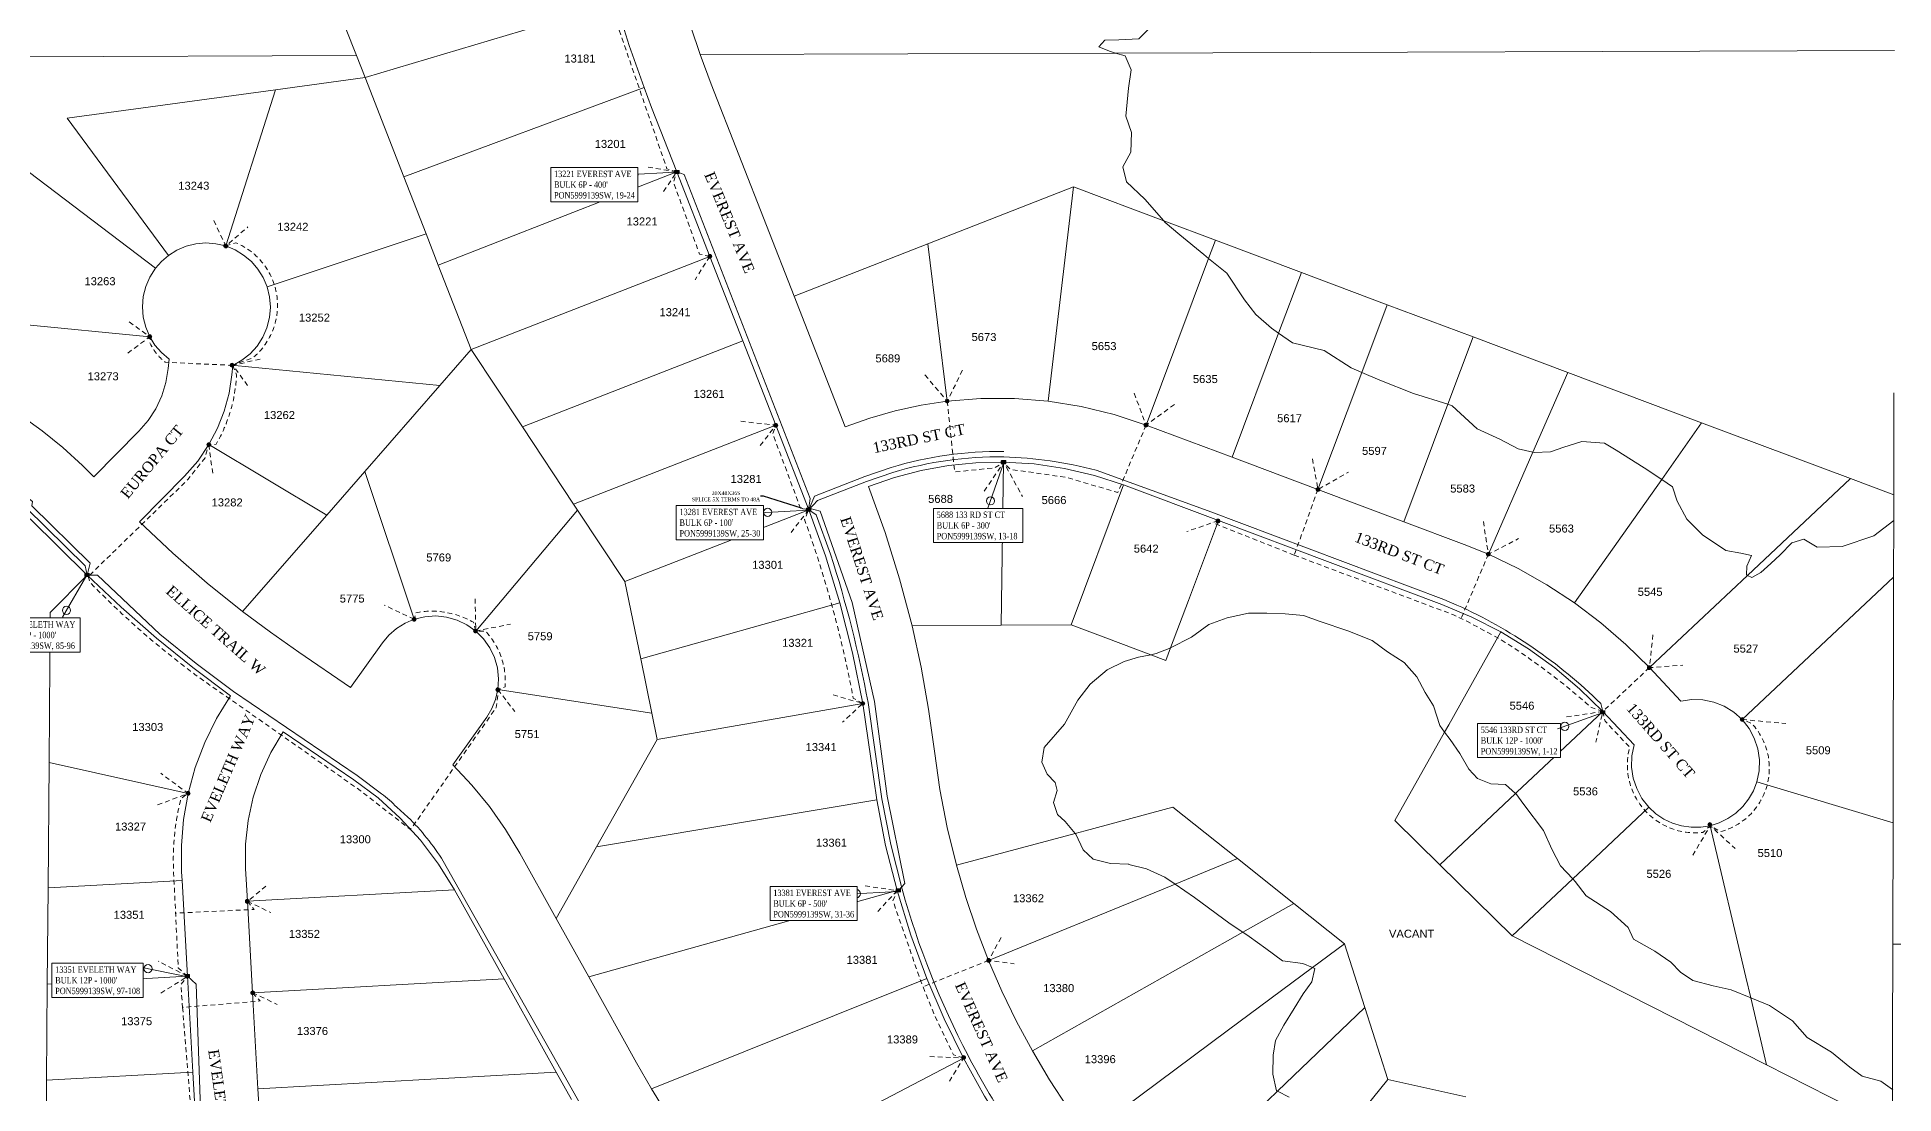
# Model space of a CAD drawing. Header units: feet. Extents: x 865220 to 2843873, y -2240498 to 972474.
# Drawn here: x 2836795 to 2838534, y 968783 to 969773 of the extents above; entities that cross this region are included whole.
import ezdxf
from ezdxf import colors
from ezdxf.entities.mleader import LeaderData, LeaderLine
from ezdxf.enums import TextEntityAlignment as Align
from ezdxf.lldxf.tags import DXFTag
from ezdxf.math import Vec2, Vec3

# ---------------------------------------------------------------- set-up
doc = ezdxf.new("R2010")
doc.units = ezdxf.units.FT
doc.header["$LTSCALE"] = 0.015
doc.header["$MEASUREMENT"] = 0
doc.linetypes.add('DASHED', pattern=[5, 3, -2])
doc.layers.get('0').update_dxf_attribs({"lineweight": 5})
for name, color, linetype, lineweight in [('144A', 112, '144A', 5), ('48A', 112, '48A', 5), ('Dakota County Addresses', 7, 'Continuous', 5), ('Dakota County Parcels', 7, 'Continuous', 5), ('DETAIL', 7, 'Continuous', 5), ('DROP BURIED', 7, 'DASHED', 5), ('RUNNING LINE (UNDERGROUND)', 10, 'Continuous', 5), ('STREET NAME', 7, 'Continuous', 5), ('TAIL', 1, 'MST', 5), ('TELEPHONE STRUCT-PROP', 6, 'Continuous', 5), ('TERMINALS', 7, 'Continuous', 5)]:
    doc.layers.add(name, color=color, linetype=linetype, lineweight=lineweight)
doc.styles.add('Dimensions 100', font='arial.ttf')
doc.styles.add('Line', font='txt.shx', dxfattribs={"height": 3})
doc.styles.add('SIMPLEX', font='times.ttf', dxfattribs={"width": 0.8})
doc.styles.get("Standard").update_dxf_attribs({"font": 'times.ttf'})
doc.styles.add('Utilities', font='arial.ttf', dxfattribs={"height": 2.5})
tags = doc.linetypes.add('144A', pattern='A,80,-5,["144A",Line,S=1.5,R=0,X=0,Y=-1.5],-24', length=109).pattern_tags.tags
tags[6] = DXFTag(74, 10)
tags = doc.linetypes.add('48A', pattern='A,80,-5,["48A",Line,S=1.5,R=0,X=0,Y=-1.5],-20', length=105).pattern_tags.tags
tags[6] = DXFTag(74, 10)
tags = doc.linetypes.add('MST', pattern='A,5,-5,5,-5,["TAIL",Line,S=1.5,R=0,X=0,Y=-1.5],-20', length=40).pattern_tags.tags
tags[10] = DXFTag(74, 10)

# ---------------------------------------------------------------- blocks, each defined once
blk = doc.blocks.new('ACMAP_ANN_TEMPLATE_Dakota County Addresses')
at = {"layer": 'Dakota County Addresses', "style": 'Dimensions 100'}
blk.add_attdef('DakotaCountyAddress', text='', height=50, dxfattribs=at).set_placement((0, 0), align=Align.CENTER)
blk = doc.blocks.new('NEW HH')
at = {"ltscale": 40, "true_color": 0xffffff}
h = blk.add_hatch(color=7, dxfattribs=at)
h.dxf.hatch_style = 1
h.paths.add_polyline_path([(-0.061, -0.031, 0.414214), (-0.046, -0.046), (0.046, -0.046, 0.414214), (0.061, -0.031), (0.061, 0.031, 0.414214), (0.046, 0.046), (-0.046, 0.046, 0.414214), (-0.061, 0.031)])
at = {"layer": 'RUNNING LINE (UNDERGROUND)', "color": 6, "lineweight": 0, "const_width": 0.005, "flags": 128}
blk.add_lwpolyline([(-0.061, 0.031), (-0.061, -0.031, 0.414214), (-0.046, -0.046), (0.046, -0.046, 0.414214), (0.061, -0.031), (0.061, 0.031, 0.414214), (0.046, 0.046), (-0.046, 0.046, 0.414214)], format="xyb", close=True, dxfattribs=at)
at = {"layer": 'TELEPHONE STRUCT-PROP', "color": 18, "true_color": 0x000000, "style": 'Utilities'}
blk.add_text('HH', height=0.05, dxfattribs=at).set_placement((0, 0), align=Align.MIDDLE_CENTER)
blk = doc.blocks.new('Proposed FlowerPot')
at = {"ltscale": 100, "true_color": 0xffffff}
h = blk.add_hatch(color=7, dxfattribs=at)
h.dxf.hatch_style = 1
h.paths.add_polyline_path([(0, 0.06, 0.414214), (-0.06, 0, 0.414214), (0, -0.06, 0.414214), (0.06, 0, 0.414214)])
at = {"ltscale": 100}
blk.add_circle((0, 0), 0.0604, dxfattribs=at)
at = {"layer": 'RUNNING LINE (UNDERGROUND)', "color": 6, "lineweight": 0, "const_width": 0.00907, "flags": 128}
blk.add_lwpolyline([(-0.06, 0, -0.414214), (0, 0.06, -0.414214), (0.06, 0, -0.414214), (0, -0.06, -0.414214), (-0.06, 0)], format="xyb", dxfattribs=at)
at = {"color": 18, "linetype": 'ByBlock', "lineweight": -2, "ltscale": 100, "true_color": 0x000000, "style": 'Dimensions 100'}
blk.add_text('F', height=0.0744, dxfattribs=at).set_placement((-0.029, -0.037))
blk = doc.blocks.new('TERMINAL')
at = {"ltscale": 0.5, "flags": 128}
blk.add_lwpolyline([(-0.1, -0.6), (-0.1, 44.8)], dxfattribs=at)
at = {"ltscale": 0.5}
blk.add_circle((-0.1, 37.6), 3.83, dxfattribs=at)

msp = doc.modelspace()

# ---------------------------------------------------------------- linework, layer by layer
at = {"layer": '144A', "lineweight": 5, "ltscale": 100, "flags": 128}
msp.add_lwpolyline([(2836432.9, 969465.8), (2836450.5, 969464.9), (2836466.2, 969459.3), (2836498.3, 969450.1), (2836637.8, 969415, -0.089712), (2836739.2, 969370.9), (2836784.9, 969335.9), (2836784.5, 969332), (2836839.6, 969277.9), (2836841.5, 969269.2), (2836851.2, 969269), (2836909.7, 969213.8), (2836943.7, 969186.3), (2836978.7, 969160.1), (2837028.1, 969126.2), (2837094.4, 969081.3), (2837117.1, 969064.2, -0.062525), (2837131.5, 969051.5), (2837141.9, 969042.3, -0.062525), (2837175.1, 969000.9), (2837285.3, 968805.9), (2837309, 968763.7), (2837364.3, 968676.9), (2837419.3, 968604.4), (2837513.1, 968502.9), (2837549.2, 968469.7), (2837553.8, 968458.8), (2837561.8, 968459), (2837703.7, 968349.2), (2837792.6, 968283.4), (2837815.2, 968267.7), (2837838.6, 968253.6, 0.064953), (2837945.1, 968211.2), (2838017.9, 968192.7), (2838067.6, 968175.8), (2838091.9, 968165.4), (2838268.1, 968084.2), (2838270.3, 968077.7)], format="xyb", dxfattribs=at)
at = {"layer": '48A', "lineweight": 5, "ltscale": 100, "flags": 128}
msp.add_lwpolyline([(2838270.3, 968077.7), (2838277.3, 968081.4), (2838304.3, 968139.4), (2838318, 968180.9, 0.366641), (2838197.2, 968406.3), (2838177.9, 968412.8), (2838130.6, 968426.8, -0.028861), (2838032.9, 968465.9, -0.053239), (2837887.5, 968555.5), (2837825.6, 968608.6), (2837769.5, 968667.9), (2837756.5, 968683.1, -0.050641), (2837666.9, 968818.8, -0.052269), (2837605.1, 968974.7), (2837594.5, 969016.7), (2837586.2, 969059.3), (2837573.2, 969149.6, 0.033572), (2837537.9, 969288.7), (2837524.4, 969325.6), (2837517.6, 969330.3)], format="xyb", dxfattribs=at)
at = {"layer": 'Dakota County Parcels', "lineweight": 5}
for p, q in [((2837065.1, 969829.5), (2837093.8, 969756)), ((2837101.9, 969735.4), (2837336.7, 969805.5)), ((2837826.9, 969771.8), (2837837.3, 969782)), ((2837789.5, 969764.2), (2837795.1, 969770.6)), ((2837799.4, 969760.1), (2837789.5, 969764.2)), ((2837795.1, 969770.6), (2837808.1, 969770.8)), ((2837808.1, 969770.8), (2837826.9, 969771.8)), ((2836778.2, 969754.9), (2837093.8, 969756)), ((2837093.8, 969756), (2837101.9, 969735.4)), ((2837415.8, 969757.1), (2837426.2, 969729.3)), ((2837819.8, 969742.8), (2837814, 969755.7)), ((2837817.1, 969725.4), (2837819.8, 969742.8)), ((2836822.6, 969697.5), (2837017.8, 969724)), ((2836971.3, 969577.6), (2837017.8, 969724)), ((2837017.8, 969724), (2837101.9, 969735.4)), ((2837101.9, 969735.4), (2837138.2, 969642.3)), ((2837138.2, 969642.3), (2837363.3, 969726.1)), ((2837363.3, 969726.1), (2837370.3, 969707.5)), ((2837426.2, 969729.3), (2837503.8, 969530.6)), ((2837814.8, 969699.3), (2837817.1, 969725.4)), ((2837370.3, 969707.5), (2837394, 969647)), ((2836822.6, 969697.5), (2836917.6, 969568.7)), ((2837820, 969684), (2837814.8, 969699.3)), ((2837819.3, 969665.6), (2837820, 969684)), ((2836778.5, 969653.4), (2836905.4, 969556.7)), ((2837811.9, 969651.8), (2837819.3, 969665.6)), ((2837138.2, 969642.3), (2837159, 969588.9)), ((2837170.4, 969559.7), (2837394, 969647)), ((2837394, 969647), (2837424.9, 969567.8)), ((2837815.3, 969637.8), (2837811.9, 969651.8)), ((2837832.4, 969621.3), (2837815.3, 969637.8)), ((2837629.3, 969579.6), (2837765.8, 969632.9)), ((2837741.8, 969432.2), (2837765.8, 969632.9)), ((2837010.1, 969539.3), (2837159, 969588.9)), ((2837159, 969588.9), (2837170.4, 969559.7)), ((2837865.3, 969588), (2837851.7, 969599.7)), ((2837887.9, 969569.5), (2837865.3, 969588)), ((2837201.3, 969480.6), (2837424.9, 969567.8)), ((2837424.9, 969567.8), (2837455.8, 969488.6)), ((2837503.8, 969530.6), (2837629.3, 969579.6)), ((2837629.3, 969579.6), (2837647.3, 969432.1)), ((2837898.7, 969583), (2837979.2, 969552.8)), ((2837170.4, 969559.7), (2837201.3, 969480.6)), ((2837926, 969527), (2837909.4, 969552.2)), ((2837979.2, 969552.8), (2838059.7, 969522.5)), ((2837503.8, 969530.6), (2837551.6, 969408)), ((2837936.6, 969513.3), (2837926, 969527)), ((2838059.7, 969522.5), (2838140.2, 969492.3)), ((2836778.8, 969504.3), (2836900.1, 969492.5)), ((2837951.3, 969500.6), (2837936.6, 969513.3)), ((2837201.3, 969480.6), (2837171.8, 969446.7)), ((2837201.3, 969480.6), (2837249.3, 969408)), ((2837249.3, 969408), (2837455.8, 969488.6)), ((2837455.8, 969488.6), (2837486.7, 969409.5)), ((2838000.5, 969479.7), (2837971, 969486.9)), ((2838025.8, 969463.3), (2838000.5, 969479.7)), ((2838140.2, 969492.3), (2838228.9, 969459)), ((2836917.4, 969462.6), (2836918.2, 969471.6)), ((2836977.1, 969456.8), (2836978, 969465.7)), ((2836978, 969465.7), (2836979.7, 969465.6)), ((2836979.7, 969465.6), (2837171.8, 969446.7)), ((2837101.6, 969366.2), (2837171.8, 969446.7)), ((2838084.4, 969439.4), (2838052.8, 969451.8)), ((2838228.9, 969459), (2838354.2, 969411.9)), ((2838144, 969406.3), (2838120.4, 969427.9)), ((2838534.2, 969344.4), (2838534.4, 969439.8)), ((2837297.3, 969335.5), (2837486.7, 969409.5)), ((2837486.7, 969409.5), (2837517.6, 969330.3)), ((2837833.7, 969409.8), (2837914.2, 969379.6)), ((2838354.2, 969411.9), (2838493.7, 969359.6)), ((2836847.8, 969361.1), (2836889.9, 969403.9)), ((2837249.3, 969408), (2837297.3, 969335.5)), ((2838165.1, 969396.5), (2838144, 969406.3)), ((2838182.4, 969387.5), (2838165.1, 969396.5)), ((2838241.9, 969394.2), (2838225.1, 969389.1)), ((2838263.2, 969392.8), (2838241.9, 969394.2)), ((2838274, 969386.1), (2838263.2, 969392.8)), ((2836955.5, 969391.4), (2837065.9, 969325.3)), ((2837697.8, 969222.1), (2837700.2, 969374.9)), ((2837914.2, 969379.6), (2837994.7, 969349.4)), ((2838212.6, 969384.5), (2838197.4, 969384)), ((2838225.1, 969389.1), (2838212.6, 969384.5)), ((2838300.4, 969369.7), (2838274, 969386.1)), ((2836837.1, 969371.7), (2836847.8, 969361.1)), ((2836890.6, 969319.1), (2836932.6, 969361.8)), ((2837065.9, 969325.3), (2837101.6, 969366.2)), ((2837101.6, 969366.2), (2837147.9, 969227.7)), ((2838493.7, 969359.6), (2838534.2, 969344.4)), ((2837763.4, 969222.6), (2837812.6, 969353.6)), ((2837812.6, 969353.6), (2837901.5, 969320.3)), ((2837994.7, 969349.4), (2838075.2, 969319.1)), ((2838331.3, 969338.4), (2838327, 969352)), ((2836987.1, 969234.9), (2837065.9, 969325.3)), ((2837205.6, 969216.7), (2837300.9, 969330)), ((2837297.3, 969335.5), (2837300.9, 969330)), ((2837300.9, 969330), (2837345.3, 969263)), ((2837345.3, 969263), (2837517.6, 969330.3)), ((2838340.4, 969321.4), (2838331.3, 969338.4)), ((2836788, 969321.8), (2836841.5, 969269.2)), ((2837901.5, 969320.3), (2838110.8, 969241.7)), ((2838075.2, 969319.1), (2838131.8, 969297.9)), ((2838355, 969306.9), (2838340.4, 969321.4)), ((2838376.8, 969292.1), (2838355, 969306.9)), ((2838515.6, 969305.9), (2838486, 969295.8)), ((2838154.4, 969288.7), (2838131.8, 969297.9)), ((2838391.1, 969289.6), (2838376.8, 969292.1)), ((2838401, 969287.5), (2838391.1, 969289.6)), ((2838427.9, 969288), (2838419.2, 969279.9)), ((2838438.9, 969299.4), (2838427.9, 969288)), ((2838450.1, 969302.8), (2838438.9, 969299.4)), ((2838462.5, 969295.3), (2838450.1, 969302.8)), ((2838486, 969295.8), (2838462.5, 969295.3)), ((2838396.3, 969269.4), (2838396.5, 969277.4)), ((2838396.5, 969277.4), (2838401, 969287.5)), ((2838409.8, 969271.5), (2838401.3, 969266.9)), ((2838419.2, 969279.9), (2838409.8, 969271.5)), ((2836806.8, 969234), (2836841.5, 969269.2)), ((2837345.3, 969263), (2837360.1, 969190.6)), ((2838392.2, 969133.8), (2838534.1, 969267.3)), ((2838533.6, 969036.9), (2838534.1, 969267.3)), ((2837360.1, 969190.6), (2837546.8, 969243.2)), ((2836805.7, 969093.6), (2836806.8, 969234)), ((2837614.4, 969221.5), (2837697.8, 969222.1)), ((2837697.8, 969222.1), (2837763.4, 969222.6)), ((2837876.2, 969211.1), (2837892.4, 969222.7)), ((2837892.4, 969222.7), (2837909.5, 969229.2)), ((2837909.5, 969229.2), (2837929.6, 969233.3)), ((2837929.6, 969233.3), (2837946.7, 969233.5)), ((2837946.7, 969233.5), (2837964.1, 969232.9)), ((2837964.1, 969232.9), (2837981.2, 969231.4)), ((2837981.2, 969231.4), (2837996.9, 969225.6)), ((2837996.9, 969225.6), (2838022.8, 969216.8)), ((2837088.3, 969163.8), (2837118.1, 969205.6)), ((2838022.8, 969216.8), (2838045.4, 969207.8)), ((2838045.4, 969207.8), (2838060, 969197.2)), ((2837039.7, 969196.8), (2837088.3, 969163.8)), ((2837360.1, 969190.6), (2837370.5, 969139.8)), ((2837797.3, 969180.2), (2837813.2, 969188.1)), ((2837813.2, 969188.1), (2837826.5, 969192.2)), ((2837843, 969195.5), (2837855.3, 969200.3)), ((2838060, 969197.2), (2838075.6, 969187.2)), ((2838075.6, 969187.2), (2838087.3, 969173.8)), ((2837769.7, 969151.8), (2837781.3, 969166.8)), ((2837781.3, 969166.8), (2837797.3, 969180.2)), ((2838087.3, 969173.8), (2838095.3, 969159.2)), ((2838305.3, 969182.4), (2838334.7, 969151)), ((2837226.3, 969161.8), (2837370.5, 969139.8)), ((2837375.6, 969115.2), (2837568.2, 969148.8)), ((2837575.8, 969097.1), (2837568.2, 969148.8)), ((2837757.1, 969129.3), (2837769.7, 969151.8)), ((2838095.3, 969159.2), (2838102.9, 969146.6)), ((2837184, 969091.3), (2837215.8, 969136)), ((2837370.5, 969139.8), (2837375.6, 969115.2)), ((2838102.9, 969146.6), (2838108.9, 969128.1)), ((2838261.6, 969141.3), (2838291, 969109.9)), ((2837025.2, 969122.1), (2837091.4, 969077.2)), ((2837375.6, 969115.2), (2837318.8, 969014.5)), ((2837738.2, 969107.7), (2837757.1, 969129.3)), ((2838118.6, 969115.1), (2838127.8, 969102)), ((2837575.8, 969097.1), (2837581.3, 969058.4)), ((2837736.1, 969093.8), (2837738.2, 969107.7)), ((2838127.8, 969102), (2838136.2, 969087.1)), ((2836804.8, 968976), (2836805.7, 969093.6)), ((2836805.7, 969093.6), (2836936.1, 969064.5)), ((2837741, 969082.6), (2837736.1, 969093.8)), ((2837748.5, 969074.8), (2837741, 969082.6)), ((2838136.2, 969087.1), (2838144.2, 969078.5)), ((2837746.9, 969056.1), (2837750.4, 969067.2)), ((2837750.4, 969067.2), (2837748.5, 969074.8)), ((2838144.2, 969078.5), (2838156.6, 969073.5)), ((2838156.6, 969073.5), (2838170.4, 969072.8)), ((2838180.1, 969064.3), (2838187.6, 969054)), ((2838405.9, 969075.4), (2838533.6, 969036.9)), ((2837318.8, 969014.5), (2837581.3, 969058.4)), ((2837757.9, 969038.2), (2837750.6, 969044.9)), ((2837858.7, 969051.7), (2837919.4, 969003.4)), ((2838187.6, 969054), (2838206, 969029.8)), ((2838066.9, 969039.1), (2838109, 968997.7)), ((2838206, 969029.8), (2838213.8, 969012.2)), ((2838533.2, 968824.8), (2838533.6, 969036.9)), ((2837318.8, 969014.5), (2837280.9, 968947.3)), ((2837774.6, 969011.7), (2837767.8, 969026.4)), ((2837784.1, 969003), (2837774.6, 969011.7)), ((2838213.8, 969012.2), (2838222.1, 968996.7)), ((2836991.6, 968963.4), (2836989.9, 968994.3)), ((2837246.8, 969008.4), (2837280.9, 968947.3)), ((2837800.2, 968998.7), (2837784.1, 969003)), ((2837817.4, 968998.1), (2837800.2, 968998.7)), ((2837851.2, 968986.1), (2837834.2, 968993.9)), ((2837919.4, 969003.4), (2837972, 968961.5)), ((2838109, 968997.7), (2838176.7, 968931)), ((2836804, 968885.8), (2836804.8, 968976)), ((2836804.8, 968976), (2836930.5, 968982.9)), ((2836930.5, 968982.9), (2836930, 968990.9)), ((2836935.5, 968893.1), (2836930.5, 968982.9)), ((2838235.8, 968981.9), (2838246.2, 968968.6)), ((2836991.6, 968963.4), (2837185.7, 968974.3)), ((2836996.5, 968877.6), (2836991.6, 968963.4)), ((2837185.7, 968974.3), (2837232.2, 968890.8)), ((2837311.4, 968892.5), (2837600.3, 968973.4)), ((2837912.4, 968942.2), (2837879, 968967.1)), ((2837972, 968961.5), (2838019.6, 968923.7)), ((2838246.2, 968968.6), (2838268.7, 968953.8)), ((2837280.9, 968947.3), (2837311.4, 968892.5)), ((2838268.7, 968953.8), (2838285.3, 968939)), ((2837945.8, 968919.3), (2837930.3, 968930.5)), ((2838019.6, 968923.7), (2838038.6, 968864)), ((2838176.7, 968931), (2838415, 968810.1)), ((2838285.3, 968939), (2838290.5, 968928)), ((2838290.5, 968928), (2838310.3, 968916.8)), ((2838563.2, 968923.1), (2838533.4, 968923.1)), ((2837961.6, 968907.6), (2837945.8, 968919.3)), ((2837980.6, 968905.1), (2837961.6, 968907.6)), ((2838310.3, 968916.8), (2838325.4, 968906.3)), ((2838325.4, 968906.3), (2838334.4, 968897)), ((2836804, 968885.8), (2836935.5, 968893.1)), ((2836940.6, 968803.2), (2836935.5, 968893.1)), ((2836996.5, 968877.6), (2837232.2, 968890.8)), ((2837232.2, 968890.8), (2837280.9, 968803.4)), ((2837311.4, 968892.5), (2837356.3, 968811.9)), ((2837370.2, 968787.6), (2837628.2, 968890.9)), ((2837981, 968876.7), (2837988.9, 968887.9)), ((2837988.9, 968887.9), (2837991.7, 968900.5)), ((2838334.4, 968897), (2838346.1, 968889.2)), ((2838346.1, 968889.2), (2838365.1, 968884.3)), ((2836803.3, 968795.7), (2836804, 968885.8)), ((2837001.5, 968787.7), (2836996.5, 968877.6)), ((2837972.3, 968863), (2837981, 968876.7)), ((2838365.1, 968884.3), (2838381.9, 968880.4)), ((2837962.7, 968847.2), (2837972.3, 968863)), ((2838038.6, 968864), (2838060.3, 968796.4)), ((2838417.8, 968865.6), (2838439.4, 968851.3)), ((2837954.9, 968832.9), (2837962.7, 968847.2)), ((2838439.4, 968851.3), (2838453.2, 968835.8)), ((2838453.2, 968835.8), (2838476, 968822.1)), ((2837952.5, 968801.5), (2837952.8, 968819.1)), ((2837952.8, 968819.1), (2837954.9, 968832.9)), ((2838476, 968822.1), (2838493.2, 968807.9)), ((2836803.3, 968795.7), (2836940.6, 968803.2)), ((2836943, 968759.8), (2836940.6, 968803.2)), ((2837001.5, 968787.7), (2837280.9, 968803.4)), ((2837280.9, 968803.4), (2837295.2, 968777.8)), ((2837356.3, 968811.9), (2837370.2, 968787.6)), ((2837431, 968695.4), (2837662.5, 968816.5)), ((2837955.9, 968785.9), (2837952.5, 968801.5)), ((2838415, 968810.1), (2838533.1, 968750.3)), ((2838493.2, 968807.9), (2838504.8, 968799.5)), ((2836802.5, 968695.9), (2836803.3, 968795.7)), ((2837002.9, 968763.2), (2837001.5, 968787.7)), ((2838060.3, 968796.4), (2838133.3, 968780)), ((2838504.8, 968799.5), (2838522.2, 968794.8))]:
    msp.add_line(p, q, dxfattribs=at)
for points in [[(2837350, 970288), (2837345.8, 970234.2), (2837344, 970180.3), (2837344.6, 970126.4), (2837347.6, 970072.5), (2837353, 970018.8), (2837360.8, 969965.5), (2837371.1, 969912.5), (2837383.6, 969860), (2837398.6, 969808.2), (2837415.8, 969757.1)], [(2837336.7, 969805.5), (2837349.3, 969765.6), (2837363.3, 969726.1)], [(2837415.8, 969757.1), (2837805, 969758.4), (2838535, 969760.9)], [(2837814, 969755.7), (2837805, 969758.4), (2837799.4, 969760.1)], [(2837765.8, 969632.9), (2837850.4, 969601.1), (2837898.7, 969583)], [(2837851.7, 969599.7), (2837850.4, 969601.1), (2837832.4, 969621.3)], [(2836917.6, 969568.7), (2836911.1, 969563.1), (2836905.4, 969556.7)], [(2836971.3, 969577.6), (2836962.1, 969579.7), (2836952.8, 969580.4), (2836943.4, 969579.6), (2836934.2, 969577.3), (2836925.6, 969573.6), (2836917.6, 969568.7)], [(2837010.1, 969539.3), (2837006.4, 969548), (2837001.5, 969556), (2836995.3, 969563.1), (2836988.1, 969569.1), (2836980, 969574), (2836971.3, 969577.6)], [(2837833.7, 969409.8), (2837892.3, 969566), (2837898.7, 969583)], [(2837909.4, 969552.2), (2837892.3, 969566), (2837887.9, 969569.5)], [(2836905.4, 969556.7), (2836900.2, 969548.5), (2836896.4, 969539.6), (2836894, 969530.2), (2836893.2, 969520.5), (2836893.9, 969510.8), (2836896.3, 969501.4), (2836900.1, 969492.5)], [(2837914.2, 969379.6), (2837957.9, 969496), (2837979.2, 969552.8)], [(2836978, 969465.7), (2836986.5, 969470.5), (2836994.1, 969476.5), (2837000.7, 969483.8), (2837006, 969492), (2837009.9, 969500.9), (2837012.3, 969510.4), (2837013.2, 969520.1), (2837012.4, 969529.8), (2837010.1, 969539.3)], [(2837994.7, 969349.4), (2838035.9, 969459.1), (2838059.7, 969522.5)], [(2837971, 969486.9), (2837957.9, 969496), (2837951.3, 969500.6)], [(2836900.1, 969492.5), (2836905, 969484.6), (2836911.1, 969477.6), (2836918.2, 969471.6)], [(2838075.2, 969319.1), (2838116.5, 969429.2), (2838140.2, 969492.3)], [(2836889.9, 969403.9), (2836898.5, 969413.9), (2836905.7, 969425), (2836911.3, 969437), (2836915.2, 969449.6), (2836917.4, 969462.6)], [(2838052.8, 969451.8), (2838035.9, 969459.1), (2838025.8, 969463.3)], [(2836955.5, 969391.4), (2836963.6, 969406.7), (2836969.9, 969422.9), (2836974.4, 969439.6), (2836977.1, 969456.8)], [(2838154.4, 969288.7), (2838196.2, 969384.3), (2838228.9, 969459)], [(2837647.3, 969432.1), (2837622.9, 969428.3), (2837598.7, 969423), (2837574.9, 969416.2), (2837551.6, 969408)], [(2837741.8, 969432.2), (2837710.3, 969434.7), (2837678.8, 969434.6), (2837647.3, 969432.1)], [(2837833.7, 969409.8), (2837803.7, 969419.7), (2837773, 969427.2), (2837741.8, 969432.2)], [(2838120.4, 969427.9), (2838116.5, 969429.2), (2838084.4, 969439.4)], [(2836837.1, 969371.7), (2836818.7, 969388.6), (2836799.4, 969404.4), (2836779, 969419)], [(2838235.2, 969243.2), (2838316.8, 969358.8), (2838354.2, 969411.9)], [(2836932.6, 969361.8), (2836945, 969375.9), (2836955.5, 969391.4)], [(2837700.2, 969374.9), (2837674.3, 969374.3), (2837648.5, 969371.7), (2837623, 969367.1), (2837597.9, 969360.6), (2837573.5, 969352.1)], [(2837812.6, 969353.6), (2837785.3, 969362.6), (2837757.3, 969369.1), (2837728.8, 969373.3), (2837700.2, 969374.9)], [(2838197.4, 969384), (2838196.2, 969384.3), (2838182.4, 969387.5)], [(2838327, 969352), (2838316.8, 969358.8), (2838300.4, 969369.7)], [(2838305.3, 969182.4), (2838397.3, 969268.9), (2838493.7, 969359.6)], [(2837614.4, 969221.5), (2837602.7, 969265.6), (2837589.1, 969309.2), (2837573.5, 969352.1)], [(2838534.1, 969267.3), (2838534.2, 969320.3), (2838534.2, 969344.4)], [(2837546.8, 969243.2), (2837533.2, 969287.1), (2837517.6, 969330.3)], [(2836890.6, 969319.1), (2836921.6, 969289.8), (2836953.8, 969261.7), (2836987.1, 969234.9)], [(2837852.3, 969189.2), (2837856.7, 969201), (2837873.4, 969245.4), (2837901.5, 969320.3)], [(2838534.4, 969320.4), (2838534.2, 969320.3), (2838515.6, 969305.9)], [(2838235.2, 969243.2), (2838209.3, 969260.1), (2838182.3, 969275.3), (2838154.4, 969288.7)], [(2836841.5, 969269.2), (2836873.4, 969239), (2836906.5, 969210), (2836940.6, 969182.4), (2836975.8, 969156.1)], [(2838401.3, 969266.9), (2838397.3, 969268.9), (2838396.3, 969269.4)], [(2837568.2, 969148.8), (2837558.7, 969196.3), (2837546.8, 969243.2)], [(2838166.2, 969215.9), (2838139, 969229.8), (2838110.8, 969241.7)], [(2838305.3, 969182.4), (2838283.3, 969204.2), (2838259.9, 969224.5), (2838235.2, 969243.2)], [(2836987.1, 969234.9), (2837013.1, 969215.5), (2837039.7, 969196.8)], [(2837147.9, 969227.7), (2837139.3, 969224), (2837131.3, 969219), (2837124.2, 969212.8), (2837118.1, 969205.6)], [(2837205.6, 969216.7), (2837197.3, 969222.6), (2837188, 969227), (2837178.2, 969229.7), (2837168.1, 969230.8), (2837157.9, 969230.1), (2837147.9, 969227.7)], [(2837635.4, 969104.1), (2837629.9, 969143.5), (2837622.9, 969182.7), (2837614.4, 969221.5)], [(2837763.4, 969222.6), (2837796.1, 969210.3), (2837838.2, 969194.5), (2837852.3, 969189.2)], [(2837226.3, 969161.8), (2837227, 969171.9), (2837225.9, 969182.1), (2837223.1, 969191.9), (2837218.7, 969201.1), (2837212.8, 969209.5), (2837205.6, 969216.7)], [(2837855.3, 969200.3), (2837856.7, 969201), (2837876.2, 969211.1)], [(2838066.9, 969039.1), (2838113.4, 969122), (2838117.3, 969128.9), (2838166.2, 969215.9)], [(2838261.6, 969141.3), (2838239.9, 969162.6), (2838216.7, 969182.2), (2838192.1, 969200), (2838166.2, 969215.9)], [(2837826.5, 969192.2), (2837838.2, 969194.5), (2837843, 969195.5)], [(2836975.8, 969156.1), (2836962.7, 969134.7), (2836951.6, 969112.1), (2836942.7, 969088.7), (2836936.1, 969064.5)], [(2837215.8, 969136), (2837220.7, 969144), (2837224.2, 969152.6), (2837226.3, 969161.8)], [(2838392.2, 969133.8), (2838384.4, 969140.7), (2838375.5, 969146.2), (2838365.8, 969150.1), (2838355.5, 969152.2), (2838345.1, 969152.5), (2838334.7, 969151)], [(2838109, 968997.7), (2838179.9, 969064.4), (2838181.2, 969065.7), (2838261.6, 969141.3)], [(2838405.9, 969075.4), (2838408.1, 969085.6), (2838408.4, 969096), (2838406.9, 969106.4), (2838403.6, 969116.3), (2838398.7, 969125.5), (2838392.2, 969133.8)], [(2837025.2, 969122.1), (2837013.7, 969102.8), (2837004.2, 969082.4), (2836997.1, 969061.1), (2836992.3, 969039.1), (2836989.9, 969016.8), (2836989.9, 968994.3)], [(2838108.9, 969128.1), (2838113.4, 969122), (2838118.6, 969115.1)], [(2837635.4, 969104.1), (2837640.5, 969068.2), (2837647.4, 969032.5), (2837655.9, 968997.2)], [(2838291, 969109.9), (2838288.9, 969099.7), (2838288.6, 969089.2), (2838290.1, 969078.9), (2838293.4, 969069), (2838298.3, 969059.7), (2838304.8, 969051.5)], [(2837246.8, 969008.4), (2837233.3, 969030.7), (2837218.3, 969052.1), (2837201.8, 969072.3), (2837184, 969091.3)], [(2836936.1, 969064.5), (2836931.8, 969040.2), (2836929.8, 969015.6), (2836930, 968990.9)], [(2837185.7, 968974.3), (2837170.8, 968998.3), (2837153.8, 969020.7), (2837134.8, 969041.4), (2837114, 969060.3), (2837091.4, 969077.2)], [(2838170.4, 969072.8), (2838179.9, 969064.4), (2838180.1, 969064.3)], [(2838362.2, 969034.2), (2838370.8, 969037), (2838378.8, 969040.9), (2838386.2, 969046), (2838392.7, 969052.1), (2838398.3, 969059.2), (2838402.7, 969067), (2838405.9, 969075.4)], [(2837581.3, 969058.4), (2837589.6, 969015.7), (2837600.3, 968973.4)], [(2837655.9, 968997.2), (2837767.3, 969027.1), (2837776.6, 969029.6), (2837858.7, 969051.7)], [(2837750.6, 969044.9), (2837748.5, 969051.4), (2837746.9, 969056.1)], [(2838176.7, 968931), (2838233.5, 968984.4), (2838248.8, 968998.8), (2838304.8, 969051.5)], [(2838304.8, 969051.5), (2838311.4, 969045.5), (2838318.8, 969040.5), (2838327, 969036.6), (2838335.5, 969034.1), (2838344.4, 969032.8), (2838353.4, 969032.9), (2838362.2, 969034.2)], [(2837767.8, 969026.4), (2837767.3, 969027.1), (2837757.9, 969038.2)], [(2838362.2, 969034.2), (2838395.7, 968892.3), (2838400.3, 968872.8), (2838415, 968810.1)], [(2837655.9, 968997.2), (2837664.8, 968967), (2837674.8, 968937.3), (2837686.1, 968908)], [(2837686.1, 968908), (2837848.2, 968974.3), (2837860.8, 968979.5), (2837919.4, 969003.4)], [(2837834.2, 968993.9), (2837817.5, 968998), (2837817.4, 968998.1)], [(2838222.1, 968996.7), (2838233.5, 968984.4), (2838235.8, 968981.9)], [(2837879, 968967.1), (2837860.8, 968979.5), (2837851.2, 968986.1)], [(2837600.3, 968973.4), (2837613.1, 968931.8), (2837628.2, 968890.9)], [(2837727.1, 968823.2), (2837910, 968926.5), (2837924.2, 968934.5), (2837972, 968961.5)], [(2837930.3, 968930.5), (2837924.2, 968934.5), (2837912.4, 968942.2)], [(2837778.5, 968744.3), (2837910.9, 968842.8), (2837989.5, 968901.4), (2838019.6, 968923.7)], [(2837686.1, 968908), (2837698.6, 968879.2), (2837712.3, 968850.9), (2837727.1, 968823.2)], [(2837991.7, 968900.5), (2837989.5, 968901.4), (2837980.6, 968905.1)], [(2837628.2, 968890.9), (2837644.4, 968853.3), (2837662.5, 968816.5)], [(2838381.9, 968880.4), (2838400.3, 968872.8), (2838417.8, 968865.6)], [(2837839.3, 968672.5), (2837929.5, 968759.1), (2837956.9, 968785.4), (2838038.6, 968864)], [(2837727.1, 968823.2), (2837743.1, 968796.2), (2837760.3, 968769.9), (2837778.5, 968744.3)], [(2838533.1, 968750.3), (2838533.2, 968787), (2838533.2, 968824.8)], [(2837662.5, 968816.5), (2837682.4, 968780.7), (2837704.1, 968745.9)], [(2837370.2, 968787.6), (2837389.5, 968756.2), (2837409.8, 968725.5), (2837431, 968695.4)], [(2837908.7, 968608.8), (2837990.7, 968710.3), (2838009.3, 968733.3), (2838060.3, 968796.4)], [(2837967.7, 968779.7), (2837956.9, 968785.4), (2837955.9, 968785.9)], [(2838522.2, 968794.8), (2838533.2, 968787), (2838533.4, 968786.8)]]:
    msp.add_lwpolyline(points, dxfattribs=at)
at = {"layer": 'DROP BURIED', "lineweight": 5, "ltscale": 100, "flags": 128}
for points in [[(2837394, 969647), (2837384.7, 969649.9), (2837333.4, 969799), (2837336.7, 969805.5)], [(2837367, 969651.4), (2837394, 969647), (2837380.2, 969626.9)], [(2837424.9, 969567.8), (2837415.2, 969570), (2837390.9, 969637.3), (2837394, 969647)], [(2836960.2, 969601.4), (2836971.3, 969577.6), (2836992.1, 969595.4)], [(2837424.9, 969567.8), (2837411.1, 969546)], [(2836879.5, 969477.1), (2836900.1, 969492.5), (2836878.7, 969508)], [(2836991.8, 969446.8), (2836978, 969465.7), (2837004.1, 969471.7)], [(2837626.5, 969456.7), (2837647.3, 969432.1), (2837661.7, 969461.3)], [(2837647.3, 969432.1), (2837654.3, 969365.7), (2837692, 969369.7), (2837700.2, 969374.9)], [(2837822.5, 969439.5), (2837833.7, 969409.8), (2837860.9, 969429.5)], [(2837453.9, 969413.4), (2837486.7, 969409.5), (2837470.6, 969388.5)], [(2837517.6, 969330.3), (2837509.8, 969331.9), (2837483.9, 969401.7), (2837486.7, 969409.5)], [(2837833.7, 969409.8), (2837807.2, 969346.6), (2837758.1, 969360.9), (2837706.4, 969368.2), (2837700.2, 969374.9)], [(2836955.5, 969391.4), (2836959.2, 969363.7)], [(2837682.1, 969347.9), (2837700.2, 969374.9), (2837717.9, 969342.7)], [(2837989.6, 969378.1), (2837994.7, 969349.4), (2838023.5, 969365.6)], [(2837994.7, 969349.4), (2837972.5, 969287.8)], [(2837517.6, 969330.3), (2837501, 969309.2)], [(2837901.5, 969320.3), (2837872, 969310)], [(2838149.7, 969319.4), (2838154.4, 969288.7), (2838182.7, 969303.3)], [(2838154.4, 969288.7), (2838128.8, 969228.4)], [(2837147.9, 969227.7), (2837119.9, 969241)], [(2837204.9, 969247), (2837205.6, 969216.7), (2837238.2, 969223.2)], [(2838308.6, 969213.1), (2838305.3, 969182.4), (2838336.6, 969184.7)], [(2838305.3, 969182.4), (2838261.6, 969141.3)], [(2837226.3, 969161.8), (2837242.1, 969141.2)], [(2837540.6, 969156.9), (2837568.2, 969148.8), (2837549.2, 969131.2)], [(2838227.7, 969136.2), (2838261.6, 969141.3), (2838255.1, 969112.4)], [(2838392.2, 969133.8), (2838433.1, 969130)], [(2836907.5, 969053.8), (2836936.1, 969064.5), (2836910.4, 969083.4)], [(2838346, 969006.5), (2838362.2, 969034.2), (2838385.7, 969013)], [(2837009, 968977.5), (2836991.6, 968963.4), (2837013.7, 968952.8)], [(2837570.5, 968977.9), (2837600.3, 968973.4), (2837582.2, 968953.7)], [(2836991.6, 968963.4), (2836997.8, 968955.8), (2836924.3, 968952.3)], [(2837662.5, 968816.5), (2837653.1, 968819.6), (2837634.7, 968858.3), (2837622.6, 968888.6), (2837596.5, 968963.8), (2837600.3, 968973.4)], [(2837697.8, 968929.4), (2837686.1, 968908), (2837710.1, 968904.9)], [(2836910.5, 968877.3), (2836935.5, 968893.1), (2836908.4, 968907.2)], [(2837686.1, 968908), (2837624.7, 968883.4)], [(2836996.5, 968877.6), (2837003.5, 968870), (2836930.9, 968864), (2836929.2, 968885), (2836935.5, 968893.1)], [(2836996.5, 968877.6), (2837019.5, 968866.8)], [(2836930.9, 968864), (2836941.4, 968733), (2836947.5, 968723.1)], [(2837630.9, 968817.8), (2837662.5, 968816.5), (2837649, 968794)]]:
    msp.add_lwpolyline(points, dxfattribs=at)
for points in [[(2836971.3, 969577.6), (2836980.9, 969580.6, -0.559977), (2836997.1, 969473.1), (2836978, 969465.7)], [(2836978, 969465.7), (2836981.4, 969456.9, -0.122349), (2836962.2, 969391.7), (2836955.5, 969391.4), (2836951.9, 969379.1), (2836935.8, 969358.7), (2836844, 969269.2)], [(2837568.2, 969148.8), (2837559.3, 969153.7, 0.041168), (2837513.7, 969321.1), (2837517.6, 969330.3)], [(2837972.5, 969287.8), (2838121, 969232.2), (2838134.8, 969225.5), (2838134.8, 969225.5), (2838164.3, 969209.7, -0.043337), (2838250.9, 969144.9), (2838261.6, 969141.3)], [(2836842.5, 969268), (2836844.2, 969262.3, 0.053223), (2836972.4, 969155), (2837097.3, 969067.3), (2837144.4, 969030.6), (2837224.7, 969144.9), (2837227, 969161.6), (2837233, 969164.5, 0.211408), (2837214.6, 969216.7), (2837205.6, 969216.7), (2837203.6, 969224.9, 0.177621), (2837149.4, 969233.9), (2837147.9, 969227.7)], [(2838261.6, 969141.3), (2838263.8, 969132.2), (2838286.8, 969107.8, 0.527338), (2838355.4, 969027.9), (2838362.2, 969034.2), (2838371.9, 969028.6, 0.564473), (2838401.3, 969130), (2838392.2, 969133.8)], [(2836935.5, 968893.1), (2836926.8, 968900.9), (2836922.5, 968989.7, -0.074783), (2836929.3, 969059.7), (2836936.1, 969064.5)]]:
    msp.add_lwpolyline(points, format="xyb", dxfattribs=at)
at = {"layer": 'DROP BURIED', "ltscale": 100, "flags": 128}
msp.add_lwpolyline([(2836978, 969465.7), (2836914.5, 969468.6, -0.104727), (2836899.8, 969487.5), (2836901, 969490.9)], format="xyb", dxfattribs=at)
msp.add_lwpolyline([(2837972.5, 969287.8), (2837895.8, 969318.3)], dxfattribs=at)
at = {"layer": 'TAIL', "lineweight": 5, "ltscale": 100, "flags": 128}
msp.add_lwpolyline([(2837394, 969647), (2837400.8, 969644.6), (2837519, 969340.8), (2837517.3, 969330.2)], dxfattribs=at)
for points in [[(2836432.8, 969465.9), (2836449.8, 969470.4), (2836467.7, 969464.1), (2836499.6, 969454.9), (2836639, 969419.9, -0.089812), (2836742.2, 969375), (2836790.2, 969338.2), (2836789.7, 969333.9), (2836844.2, 969280.4), (2836841.5, 969269.2)], [(2837517.6, 969330.3), (2837523.1, 969343.2), (2837570, 969361.5), (2837594.8, 969370.1, -0.077673), (2837700.4, 969384.9)], [(2837517.6, 969330.3), (2837525.9, 969339), (2837571.7, 969356.8), (2837596.4, 969365.3, -0.077576), (2837700.3, 969379.9, -0.057478), (2837786.8, 969367.4), (2837891.8, 969329.3), (2838112.6, 969246.3), (2838125, 969241.1, -0.088857), (2838259.7, 969148.7), (2838261.6, 969141.2)], [(2836935.5, 968893.1), (2836943.6, 968885.6), (2836948, 968760.2), (2836952.3, 968727.5), (2836953.6, 968719.4, 0.086062), (2837017.9, 968592.5), (2837138, 968479.5), (2837144.8, 968467.3)]]:
    msp.add_lwpolyline(points, format="xyb", dxfattribs=at)

# ---------------------------------------------------------------- block references
at = {"lineweight": 5}
for name, p, xscale, yscale, zscale in [('NEW HH', (2837394, 969647), 40, 40, 40), ('Proposed FlowerPot', (2836971.3, 969577.6), 30, 30, 30), ('Proposed FlowerPot', (2837424.9, 969567.8), 30, 30, 30), ('Proposed FlowerPot', (2836900.1, 969492.5), 30, 30, 30), ('Proposed FlowerPot', (2836977.2, 969465.9), 30, 30, 30), ('Proposed FlowerPot', (2837647.3, 969432.1), 30, 30, 30), ('Proposed FlowerPot', (2837486.7, 969409.5), 30, 30, 30), ('Proposed FlowerPot', (2837833.7, 969409.8), 30, 30, 30), ('Proposed FlowerPot', (2836955.5, 969391.4), 30, 30, 30), ('NEW HH', (2837700.1, 969375), 40, 40, 40), ('Proposed FlowerPot', (2837994.7, 969349.4), 30, 30, 30), ('NEW HH', (2837517.5, 969330.4), 40, 40, 40), ('Proposed FlowerPot', (2837901.1, 969319.8), 30, 30, 30), ('Proposed FlowerPot', (2838154.4, 969288.7), 30, 30, 30), ('NEW HH', (2836841.4, 969269.3), 40, 40, 40), ('Proposed FlowerPot', (2837147.9, 969227.7), 30, 30, 30), ('Proposed FlowerPot', (2837205.3, 969216.7), 30, 30, 30), ('Proposed FlowerPot', (2838305.3, 969182.4), 30, 30, 30), ('Proposed FlowerPot', (2837226.3, 969161.8), 30, 30, 30), ('Proposed FlowerPot', (2837568.2, 969148.8), 30, 30, 30), ('NEW HH', (2838261.6, 969140.6), 40, 40, 40), ('Proposed FlowerPot', (2838392.2, 969133.8), 30, 30, 30), ('Proposed FlowerPot', (2836936.1, 969064.5), 30, 30, 30), ('Proposed FlowerPot', (2838361.9, 969035.4), 30, 30, 30), ('NEW HH', (2837601.5, 968973.6), 40, 40, 40), ('Proposed FlowerPot', (2836991.6, 968963.4), 30, 30, 30), ('Proposed FlowerPot', (2837686.1, 968908), 30, 30, 30), ('NEW HH', (2836935.4, 968893.2), 40, 40, 40), ('Proposed FlowerPot', (2836996.5, 968877.6), 30, 30, 30), ('Proposed FlowerPot', (2837662.8, 968817), 30, 30, 30)]:
    msp.add_blockref(name, p, dxfattribs=dict(at, xscale=xscale, yscale=yscale, zscale=zscale))
at = {"layer": 'Dakota County Addresses', "lineweight": 5, "xscale": 0.15, "yscale": 0.15, "zscale": 0.15}
for p, values in [((2837303.2, 969749.5), {'DakotaCountyAddress': '13181'}), ((2837331.6, 969669.5), {'DakotaCountyAddress': '13201'}), ((2836941.4, 969630.3), {'DakotaCountyAddress': '13243'}), ((2837361.4, 969596.8), {'DakotaCountyAddress': '13221'}), ((2837034.2, 969591.8), {'DakotaCountyAddress': '13242'}), ((2836853.5, 969540.8), {'DakotaCountyAddress': '13263'}), ((2837054.4, 969506.7), {'DakotaCountyAddress': '13252'}), ((2837392.3, 969511.8), {'DakotaCountyAddress': '13241'}), ((2837681.8, 969488.5), {'DakotaCountyAddress': '5673'}), ((2837794.3, 969480), {'DakotaCountyAddress': '5653'}), ((2837591.7, 969468.5), {'DakotaCountyAddress': '5689'}), ((2836856.4, 969451.7), {'DakotaCountyAddress': '13273'}), ((2837889.2, 969449.1), {'DakotaCountyAddress': '5635'}), ((2837424.2, 969435.2), {'DakotaCountyAddress': '13261'}), ((2837021.6, 969415.4), {'DakotaCountyAddress': '13262'}), ((2837968.1, 969412.4), {'DakotaCountyAddress': '5617'}), ((2838047.7, 969381.8), {'DakotaCountyAddress': '5597'}), ((2837458.9, 969355.5), {'DakotaCountyAddress': '13281'}), ((2836972.6, 969333.5), {'DakotaCountyAddress': '13282'}), ((2837641.1, 969336.8), {'DakotaCountyAddress': '5688'}), ((2837747.4, 969335.7), {'DakotaCountyAddress': '5666'}), ((2838130.3, 969346.5), {'DakotaCountyAddress': '5583'}), ((2838222.9, 969309), {'DakotaCountyAddress': '5563'}), ((2837170.9, 969281.9), {'DakotaCountyAddress': '5769'}), ((2837833.8, 969290.2), {'DakotaCountyAddress': '5642'}), ((2837479.1, 969275), {'DakotaCountyAddress': '13301'}), ((2838306, 969249.7), {'DakotaCountyAddress': '5545'}), ((2837089.8, 969243.4), {'DakotaCountyAddress': '5775'}), ((2837265.9, 969208.1), {'DakotaCountyAddress': '5759'}), ((2837507.2, 969201.9), {'DakotaCountyAddress': '13321'}), ((2838395.7, 969196.5), {'DakotaCountyAddress': '5527'}), ((2838185.9, 969143), {'DakotaCountyAddress': '5546'}), ((2836898.2, 969123), {'DakotaCountyAddress': '13303'}), ((2837253.7, 969116.4), {'DakotaCountyAddress': '5751'}), ((2837529.2, 969104.2), {'DakotaCountyAddress': '13341'}), ((2838463.5, 969101.2), {'DakotaCountyAddress': '5509'}), ((2838245.4, 969062.7), {'DakotaCountyAddress': '5536'}), ((2836882.1, 969029.7), {'DakotaCountyAddress': '13327'}), ((2837092.7, 969017.8), {'DakotaCountyAddress': '13300'}), ((2837538.9, 969014.6), {'DakotaCountyAddress': '13361'}), ((2838418.3, 969004.9), {'DakotaCountyAddress': '5510'}), ((2838314.2, 968985.4), {'DakotaCountyAddress': '5526'}), ((2837723.5, 968962.5), {'DakotaCountyAddress': '13362'}), ((2836880.8, 968947), {'DakotaCountyAddress': '13351'}), ((2837045, 968929.1), {'DakotaCountyAddress': '13352'}), ((2838082.5, 968929.3), {'DakotaCountyAddress': 'VACANT'}), ((2837567.6, 968904.8), {'DakotaCountyAddress': '13381'}), ((2837751.8, 968878.3), {'DakotaCountyAddress': '13380'}), ((2836887.8, 968847.3), {'DakotaCountyAddress': '13375'}), ((2837052.6, 968838.1), {'DakotaCountyAddress': '13376'}), ((2837605.4, 968830.2), {'DakotaCountyAddress': '13389'}), ((2837790.7, 968811.7), {'DakotaCountyAddress': '13396'})]:
    msp.add_blockref('ACMAP_ANN_TEMPLATE_Dakota County Addresses', p, dxfattribs=at).add_auto_attribs(values)
at = {"layer": 'TERMINALS', "lineweight": 5, "ltscale": 0.5}
for p, rotation in [((2837391.5, 969646.9), 93.2732598550791), ((2837700.2, 969374.2), 160.721977898461), ((2837516.6, 969330.2), 93.2732598550791), ((2836840.8, 969268.7), 150), ((2837599.8, 968972.8), 93.2732598550791), ((2836935.3, 968892.7), 78.19791147350168)]:
    msp.add_blockref('TERMINAL', p, dxfattribs=dict(at, rotation=rotation))

# ---------------------------------------------------------------- texts
at = {"layer": 'STREET NAME', "lineweight": 5, "ltscale": 40, "char_height": 10, "attachment_point": 1}
for s, insert, rotation in [('EVEREST AVE', (2837428.8, 969648.3), 292.389), ('EUROPA CT', (2836871.8, 969346.2), 50.4672), ('133RD ST CT', (2837576.6, 969393.1), 11.7665), ('EVEREST AVE', (2837556.5, 969325), 288.1111), ('133RD ST CT', (2838031.7, 969310.2), 338.8523), ('ELLICE TRAIL W', (2836921.1, 969260.4), 318.3891), ('EVELETH WAY', (2836947.6, 969040.5), 66.8322), ('133RD ST CT', (2838290.7, 969150.4), 311.1924), ('EVEREST AVE', (2837663.5, 968889), 293.9466), ('EVELETH WAY', (2836964.7, 968825.3), 278.0929)]:
    msp.add_mtext(s, dxfattribs=dict(at, insert=insert, rotation=rotation))

# ---------------------------------------------------------------- next in the draw order: texts
at = {"layer": 'TERMINALS', "lineweight": 5, "ltscale": 0.5, "char_height": 6, "attachment_point": 1, "style": 'SIMPLEX', "bg_fill": 19, "box_fill_scale": 1.5, "bg_fill_color": 256, "bg_fill_transparency": 0}
for s, insert in [("13221 EVEREST AVE\\PBULK 6P - 400'\\PPON5999139SW, 19-24", (2837278.9, 969648.1)), ("13281 EVEREST AVE\\PBULK 6P - 100'\\PPON5999139SW, 25-30", (2837396.5, 969331.3)), ("5688 133 RD ST CT\\PBULK 6P - 300'\\PPON5999139SW, 13-18 ", (2837637.5, 969328.7)), ("13303 EVELETH WAY\\PBULK 12P - 1000'\\PPON5999139SW, 85-96 ", (2836754.3, 969226)), ("5546 133RD ST CT\\PBULK 12P - 1000'\\PPON5999139SW, 1-12", (2838147.3, 969127.1)), ("13381 EVEREST AVE\\PBULK 6P - 500'\\PPON5999139SW, 31-36", (2837484.4, 968974.3)), ("13351 EVELETH WAY\\PBULK 12P - 1000'\\PPON5999139SW, 97-108", (2836811.5, 968902.4))]:
    msp.add_mtext(s, dxfattribs=dict(at, insert=insert))

# ---------------------------------------------------------------- next in the draw order: block references
at = {"layer": 'TERMINALS', "lineweight": 5, "ltscale": 0.5, "rotation": 109.7623621816613}
msp.add_blockref('TERMINAL', (2838261.4, 969140.2), dxfattribs=at)

# ---------------------------------------------------------------- next in the draw order: leaders
at = {"layer": 'DETAIL', "lineweight": 5, "ltscale": 5}
ml = msp.add_multileader_mtext('Standard', dxfattribs=at)
ml.set_content('30X48X36S\\PSPLICE 5X TERMS TO 48A', color=256)
ml.set_leader_properties()
ml.build(insert=Vec2(0, 0))
ml.multileader.update_dxf_attribs({"has_text_frame": 1, "text_left_attachment_type": 2, "text_right_attachment_type": 2, "dogleg_length": 3})
ctx = ml.context
ctx.base_point, ctx.char_height, ctx.landing_gap_size, ctx.plane_origin = Vec3(2837407.9, 969343), 3.5, 1.5, Vec3(2837522, 969359.8)
ctx.left_attachment, ctx.right_attachment, ctx.text_align_type = 2, 2, 1
notes = []
notes.append((ctx, [(0, (1, 1, 0), (2837475.3, 969343), (-1, 0), 3, [(0, [(2837514.7, 969330.5)], 0, [])])]))
ctx.mtext.insert, ctx.mtext.alignment, ctx.mtext.flow_direction = Vec3(2837440.1, 969347.7), 2, 5
ctx.mtext.has_bg_fill, ctx.mtext.bg_color, ctx.mtext.bg_scale_factor, ctx.mtext.bg_transparency, ctx.mtext.use_window_bg_color = 1, -1027028792, 1.5, 0, 1
for ctx, leaders in notes:
    for number, flags, end, landing, length, lines in leaders:
        leader = LeaderData()
        leader.index, (leader.has_last_leader_line, leader.has_dogleg_vector, leader.attachment_direction) = number, flags
        leader.last_leader_point, leader.dogleg_vector, leader.dogleg_length = Vec3(end), Vec3(landing), length
        for number, points, colour, breaks in lines:
            line = LeaderLine()
            line.index, line.vertices, line.color, line.breaks = number, Vec3.list(points), colors.encode_raw_color(colour), breaks
            leader.lines.append(line)
        ctx.leaders.append(leader)

# ---------------------------------------------------------------- next in the draw order: linework, layer by layer
at = {"layer": 'TAIL', "lineweight": 5, "ltscale": 100, "flags": 128}
msp.add_lwpolyline([(2837602, 968973.9), (2837607.7, 968980.1), (2837591.1, 969061.8), (2837579.3, 969150.8), (2837558.4, 969243.5), (2837528.4, 969329.2), (2837518.9, 969331.5)], dxfattribs=at)

doc.saveas('drawing.dxf')
